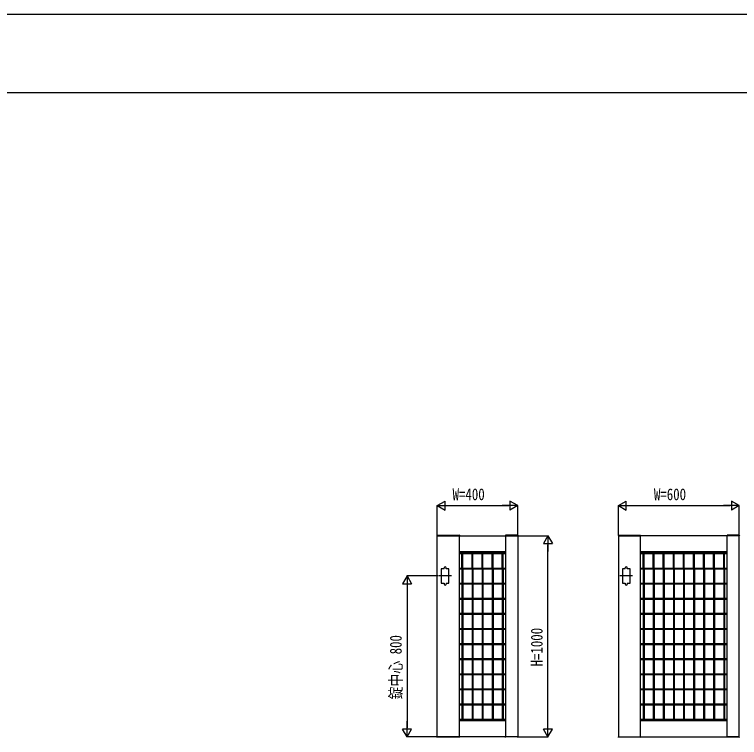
# Model space of a CAD drawing. Units: millimetres, scale not verified. Extents: x -8410 to 8410, y -5940 to 5940.
# Drawn here: x -4809 to -1209, y 2347 to 5940 of the extents above; entities that cross this region are included whole.
import ezdxf
from ezdxf.enums import TextEntityAlignment as Align

# ---------------------------------------------------------------- set-up
doc = ezdxf.new("R2010")
doc.units = ezdxf.units.MM
doc.header["$LTSCALE"] = 30
for name, color, linetype in [('0-2_YKK_A1', 4, 'Continuous'), ('0-3_YKK_D', 6, 'Continuous'), ('0-4_YKK_ZWAK', 7, 'Continuous')]:
    doc.layers.add(name, color=color, linetype=linetype)
doc.styles.add('ＭＳ ゴシック', font='')
doc.styles.get('ＭＳ ゴシック').set_extended_font_data('MS Gothic')

msp = doc.modelspace()

# ---------------------------------------------------------------- linework, layer by layer
at = {"layer": '0-2_YKK_A1'}
for p, q in [((-2710.33, 3352.55), (-2710.46, 3350)), ((-2710.46, 3350), (-2599.46, 3350)), ((-2709.33, 3353.5), (-2600.59, 3353.5)), ((-2599.96, 2350), (-2599.96, 3350)), ((-2599.59, 3352.55), (-2599.46, 3350)), ((-2370.33, 3352.55), (-2370.46, 3350)), ((-2309.46, 3350), (-2370.46, 3350)), ((-2369.96, 2350), (-2369.96, 3350)), ((-2310.59, 3353.5), (-2369.33, 3353.5)), ((-2309.59, 3352.55), (-2309.46, 3350)), ((-1810.33, 3352.55), (-1810.46, 3350)), ((-1810.46, 3350), (-1699.46, 3350)), ((-1809.33, 3353.5), (-1700.59, 3353.5)), ((-1699.96, 2350), (-1699.96, 3350)), ((-1699.59, 3352.55), (-1699.46, 3350)), ((-1270.33, 3352.55), (-1270.46, 3350)), ((-1209.46, 3350), (-1270.46, 3350)), ((-1269.96, 2350), (-1269.96, 3350)), ((-1210.59, 3353.5), (-1269.33, 3353.5)), ((-1209.59, 3352.55), (-1209.46, 3350)), ((-2369.96, 3270), (-2599.96, 3270)), ((-2599.96, 3265.2), (-2369.96, 3265.2)), ((-2599.96, 3261.2), (-2369.96, 3261.2)), ((-2587.06, 3189.6), (-2587.06, 3261.2)), ((-2582.86, 3189.6), (-2582.86, 3261.2)), ((-2537.06, 3189.6), (-2537.06, 3261.2)), ((-2532.86, 3189.6), (-2532.86, 3261.2)), ((-2487.06, 3189.6), (-2487.06, 3261.2)), ((-2482.86, 3189.6), (-2482.86, 3261.2)), ((-2437.06, 3189.6), (-2437.06, 3261.2)), ((-2432.86, 3189.6), (-2432.86, 3261.2)), ((-2387.06, 3189.6), (-2387.06, 3261.2)), ((-2382.86, 3189.6), (-2382.86, 3261.2)), ((-1269.96, 3270), (-1699.96, 3270)), ((-1699.96, 3265.2), (-1269.96, 3265.2)), ((-1699.96, 3261.2), (-1269.96, 3261.2)), ((-1687.06, 3189.6), (-1687.06, 3261.2)), ((-1682.86, 3189.6), (-1682.86, 3261.2)), ((-1637.06, 3189.6), (-1637.06, 3261.2)), ((-1632.86, 3189.6), (-1632.86, 3261.2)), ((-1587.06, 3189.6), (-1587.06, 3261.2)), ((-1582.86, 3189.6), (-1582.86, 3261.2)), ((-1537.06, 3189.6), (-1537.06, 3261.2)), ((-1532.86, 3189.6), (-1532.86, 3261.2)), ((-1487.06, 3189.6), (-1487.06, 3261.2)), ((-1482.86, 3189.6), (-1482.86, 3261.2)), ((-1437.06, 3189.6), (-1437.06, 3261.2)), ((-1432.86, 3189.6), (-1432.86, 3261.2)), ((-1387.06, 3189.6), (-1387.06, 3261.2)), ((-1382.86, 3189.6), (-1382.86, 3261.2)), ((-1337.06, 3189.6), (-1337.06, 3261.2)), ((-1332.86, 3189.6), (-1332.86, 3261.2)), ((-1287.06, 3189.6), (-1287.06, 3261.2)), ((-1282.86, 3189.6), (-1282.86, 3261.2)), ((-2675.96, 3185), (-2675.96, 3190)), ((-2665.96, 3185), (-2665.96, 3190)), ((-2599.96, 3189.6), (-2369.96, 3189.6)), ((-2599.96, 3185.4), (-2369.96, 3185.4)), ((-2587.06, 3185.4), (-2587.06, 3114.6)), ((-2582.86, 3185.4), (-2582.86, 3114.6)), ((-2537.06, 3185.4), (-2537.06, 3114.6)), ((-2532.86, 3185.4), (-2532.86, 3114.6)), ((-2487.06, 3185.4), (-2487.06, 3114.6)), ((-2482.86, 3185.4), (-2482.86, 3114.6)), ((-2437.06, 3185.4), (-2437.06, 3114.6)), ((-2432.86, 3185.4), (-2432.86, 3114.6)), ((-2387.06, 3185.4), (-2387.06, 3114.6)), ((-2382.86, 3185.4), (-2382.86, 3114.6)), ((-1775.96, 3185), (-1775.96, 3190)), ((-1765.96, 3185), (-1765.96, 3190)), ((-1699.96, 3189.6), (-1269.96, 3189.6)), ((-1699.96, 3185.4), (-1269.96, 3185.4)), ((-1687.06, 3185.4), (-1687.06, 3114.6)), ((-1682.86, 3185.4), (-1682.86, 3114.6)), ((-1637.06, 3185.4), (-1637.06, 3114.6)), ((-1632.86, 3185.4), (-1632.86, 3114.6)), ((-1587.06, 3185.4), (-1587.06, 3114.6)), ((-1582.86, 3185.4), (-1582.86, 3114.6)), ((-1537.06, 3185.4), (-1537.06, 3114.6)), ((-1532.86, 3185.4), (-1532.86, 3114.6)), ((-1487.06, 3185.4), (-1487.06, 3114.6)), ((-1482.86, 3185.4), (-1482.86, 3114.6)), ((-1437.06, 3185.4), (-1437.06, 3114.6)), ((-1432.86, 3185.4), (-1432.86, 3114.6)), ((-1387.06, 3185.4), (-1387.06, 3114.6)), ((-1382.86, 3185.4), (-1382.86, 3114.6)), ((-1337.06, 3185.4), (-1337.06, 3114.6)), ((-1332.86, 3185.4), (-1332.86, 3114.6)), ((-1287.06, 3185.4), (-1287.06, 3114.6)), ((-1282.86, 3185.4), (-1282.86, 3114.6)), ((-2639.46, 3150), (-2702.46, 3150)), ((-1739.46, 3150), (-1802.46, 3150)), ((-2675.96, 3115), (-2675.96, 3110)), ((-2665.96, 3115), (-2665.96, 3110)), ((-2599.96, 3114.6), (-2369.96, 3114.6)), ((-2599.96, 3110.4), (-2369.96, 3110.4)), ((-2587.06, 3110.4), (-2587.06, 3039.6)), ((-2582.86, 3110.4), (-2582.86, 3039.6)), ((-2537.06, 3110.4), (-2537.06, 3039.6)), ((-2532.86, 3110.4), (-2532.86, 3039.6)), ((-2487.06, 3110.4), (-2487.06, 3039.6)), ((-2482.86, 3110.4), (-2482.86, 3039.6)), ((-2437.06, 3110.4), (-2437.06, 3039.6)), ((-2432.86, 3110.4), (-2432.86, 3039.6)), ((-2387.06, 3110.4), (-2387.06, 3039.6)), ((-2382.86, 3110.4), (-2382.86, 3039.6)), ((-1775.96, 3115), (-1775.96, 3110)), ((-1765.96, 3115), (-1765.96, 3110)), ((-1699.96, 3114.6), (-1269.96, 3114.6)), ((-1699.96, 3110.4), (-1269.96, 3110.4)), ((-1687.06, 3110.4), (-1687.06, 3039.6)), ((-1682.86, 3110.4), (-1682.86, 3039.6)), ((-1637.06, 3110.4), (-1637.06, 3039.6)), ((-1632.86, 3110.4), (-1632.86, 3039.6)), ((-1587.06, 3110.4), (-1587.06, 3039.6)), ((-1582.86, 3110.4), (-1582.86, 3039.6)), ((-1537.06, 3110.4), (-1537.06, 3039.6)), ((-1532.86, 3110.4), (-1532.86, 3039.6)), ((-1487.06, 3110.4), (-1487.06, 3039.6)), ((-1482.86, 3110.4), (-1482.86, 3039.6)), ((-1437.06, 3110.4), (-1437.06, 3039.6)), ((-1432.86, 3110.4), (-1432.86, 3039.6)), ((-1387.06, 3110.4), (-1387.06, 3039.6)), ((-1382.86, 3110.4), (-1382.86, 3039.6)), ((-1337.06, 3110.4), (-1337.06, 3039.6)), ((-1332.86, 3110.4), (-1332.86, 3039.6)), ((-1287.06, 3110.4), (-1287.06, 3039.6)), ((-1282.86, 3110.4), (-1282.86, 3039.6)), ((-2599.96, 3039.6), (-2369.96, 3039.6)), ((-2599.96, 3035.4), (-2369.96, 3035.4)), ((-2587.06, 3035.4), (-2587.06, 2964.6)), ((-2582.86, 3035.4), (-2582.86, 2964.6)), ((-2537.06, 3035.4), (-2537.06, 2964.6)), ((-2532.86, 3035.4), (-2532.86, 2964.6)), ((-2487.06, 3035.4), (-2487.06, 2964.6)), ((-2482.86, 3035.4), (-2482.86, 2964.6)), ((-2437.06, 3035.4), (-2437.06, 2964.6)), ((-2432.86, 3035.4), (-2432.86, 2964.6)), ((-2387.06, 3035.4), (-2387.06, 2964.6)), ((-2382.86, 3035.4), (-2382.86, 2964.6)), ((-1699.96, 3039.6), (-1269.96, 3039.6)), ((-1699.96, 3035.4), (-1269.96, 3035.4)), ((-1687.06, 3035.4), (-1687.06, 2964.6)), ((-1682.86, 3035.4), (-1682.86, 2964.6)), ((-1637.06, 3035.4), (-1637.06, 2964.6)), ((-1632.86, 3035.4), (-1632.86, 2964.6)), ((-1587.06, 3035.4), (-1587.06, 2964.6)), ((-1582.86, 3035.4), (-1582.86, 2964.6)), ((-1537.06, 3035.4), (-1537.06, 2964.6)), ((-1532.86, 3035.4), (-1532.86, 2964.6)), ((-1487.06, 3035.4), (-1487.06, 2964.6)), ((-1482.86, 3035.4), (-1482.86, 2964.6)), ((-1437.06, 3035.4), (-1437.06, 2964.6)), ((-1432.86, 3035.4), (-1432.86, 2964.6)), ((-1387.06, 3035.4), (-1387.06, 2964.6)), ((-1382.86, 3035.4), (-1382.86, 2964.6)), ((-1337.06, 3035.4), (-1337.06, 2964.6)), ((-1332.86, 3035.4), (-1332.86, 2964.6)), ((-1287.06, 3035.4), (-1287.06, 2964.6)), ((-1282.86, 3035.4), (-1282.86, 2964.6)), ((-2599.96, 2964.6), (-2369.96, 2964.6)), ((-2599.96, 2960.4), (-2369.96, 2960.4)), ((-2587.06, 2960.4), (-2587.06, 2889.6)), ((-2582.86, 2960.4), (-2582.86, 2889.6)), ((-2537.06, 2960.4), (-2537.06, 2889.6)), ((-2532.86, 2960.4), (-2532.86, 2889.6)), ((-2487.06, 2960.4), (-2487.06, 2889.6)), ((-2482.86, 2960.4), (-2482.86, 2889.6)), ((-2437.06, 2960.4), (-2437.06, 2889.6)), ((-2432.86, 2960.4), (-2432.86, 2889.6)), ((-2387.06, 2960.4), (-2387.06, 2889.6)), ((-2382.86, 2960.4), (-2382.86, 2889.6)), ((-1699.96, 2964.6), (-1269.96, 2964.6)), ((-1699.96, 2960.4), (-1269.96, 2960.4)), ((-1687.06, 2960.4), (-1687.06, 2889.6)), ((-1682.86, 2960.4), (-1682.86, 2889.6)), ((-1637.06, 2960.4), (-1637.06, 2889.6)), ((-1632.86, 2960.4), (-1632.86, 2889.6)), ((-1587.06, 2960.4), (-1587.06, 2889.6)), ((-1582.86, 2960.4), (-1582.86, 2889.6)), ((-1537.06, 2960.4), (-1537.06, 2889.6)), ((-1532.86, 2960.4), (-1532.86, 2889.6)), ((-1487.06, 2960.4), (-1487.06, 2889.6)), ((-1482.86, 2960.4), (-1482.86, 2889.6)), ((-1437.06, 2960.4), (-1437.06, 2889.6)), ((-1432.86, 2960.4), (-1432.86, 2889.6)), ((-1387.06, 2960.4), (-1387.06, 2889.6)), ((-1382.86, 2960.4), (-1382.86, 2889.6)), ((-1337.06, 2960.4), (-1337.06, 2889.6)), ((-1332.86, 2960.4), (-1332.86, 2889.6)), ((-1287.06, 2960.4), (-1287.06, 2889.6)), ((-1282.86, 2960.4), (-1282.86, 2889.6)), ((-2599.96, 2889.6), (-2369.96, 2889.6)), ((-2599.96, 2885.4), (-2369.96, 2885.4)), ((-2587.06, 2885.4), (-2587.06, 2814.6)), ((-2582.86, 2885.4), (-2582.86, 2814.6)), ((-2537.06, 2885.4), (-2537.06, 2814.6)), ((-2532.86, 2885.4), (-2532.86, 2814.6)), ((-2487.06, 2885.4), (-2487.06, 2814.6)), ((-2482.86, 2885.4), (-2482.86, 2814.6)), ((-2437.06, 2885.4), (-2437.06, 2814.6)), ((-2432.86, 2885.4), (-2432.86, 2814.6)), ((-2387.06, 2885.4), (-2387.06, 2814.6)), ((-2382.86, 2885.4), (-2382.86, 2814.6)), ((-1699.96, 2889.6), (-1269.96, 2889.6)), ((-1699.96, 2885.4), (-1269.96, 2885.4)), ((-1687.06, 2885.4), (-1687.06, 2814.6)), ((-1682.86, 2885.4), (-1682.86, 2814.6)), ((-1637.06, 2885.4), (-1637.06, 2814.6)), ((-1632.86, 2885.4), (-1632.86, 2814.6)), ((-1587.06, 2885.4), (-1587.06, 2814.6)), ((-1582.86, 2885.4), (-1582.86, 2814.6)), ((-1537.06, 2885.4), (-1537.06, 2814.6)), ((-1532.86, 2885.4), (-1532.86, 2814.6)), ((-1487.06, 2885.4), (-1487.06, 2814.6)), ((-1482.86, 2885.4), (-1482.86, 2814.6)), ((-1437.06, 2885.4), (-1437.06, 2814.6)), ((-1432.86, 2885.4), (-1432.86, 2814.6)), ((-1387.06, 2885.4), (-1387.06, 2814.6)), ((-1382.86, 2885.4), (-1382.86, 2814.6)), ((-1337.06, 2885.4), (-1337.06, 2814.6)), ((-1332.86, 2885.4), (-1332.86, 2814.6)), ((-1287.06, 2885.4), (-1287.06, 2814.6)), ((-1282.86, 2885.4), (-1282.86, 2814.6)), ((-2599.96, 2814.6), (-2369.96, 2814.6)), ((-2599.96, 2810.4), (-2369.96, 2810.4)), ((-2587.06, 2810.4), (-2587.06, 2739.6)), ((-2582.86, 2810.4), (-2582.86, 2739.6)), ((-2537.06, 2810.4), (-2537.06, 2739.6)), ((-2532.86, 2810.4), (-2532.86, 2739.6)), ((-2487.06, 2810.4), (-2487.06, 2739.6)), ((-2482.86, 2810.4), (-2482.86, 2739.6)), ((-2437.06, 2810.4), (-2437.06, 2739.6)), ((-2432.86, 2810.4), (-2432.86, 2739.6)), ((-2387.06, 2810.4), (-2387.06, 2739.6)), ((-2382.86, 2810.4), (-2382.86, 2739.6)), ((-1699.96, 2814.6), (-1269.96, 2814.6)), ((-1699.96, 2810.4), (-1269.96, 2810.4)), ((-1687.06, 2810.4), (-1687.06, 2739.6)), ((-1682.86, 2810.4), (-1682.86, 2739.6)), ((-1637.06, 2810.4), (-1637.06, 2739.6)), ((-1632.86, 2810.4), (-1632.86, 2739.6)), ((-1587.06, 2810.4), (-1587.06, 2739.6)), ((-1582.86, 2810.4), (-1582.86, 2739.6)), ((-1537.06, 2810.4), (-1537.06, 2739.6)), ((-1532.86, 2810.4), (-1532.86, 2739.6)), ((-1487.06, 2810.4), (-1487.06, 2739.6)), ((-1482.86, 2810.4), (-1482.86, 2739.6)), ((-1437.06, 2810.4), (-1437.06, 2739.6)), ((-1432.86, 2810.4), (-1432.86, 2739.6)), ((-1387.06, 2810.4), (-1387.06, 2739.6)), ((-1382.86, 2810.4), (-1382.86, 2739.6)), ((-1337.06, 2810.4), (-1337.06, 2739.6)), ((-1332.86, 2810.4), (-1332.86, 2739.6)), ((-1287.06, 2810.4), (-1287.06, 2739.6)), ((-1282.86, 2810.4), (-1282.86, 2739.6)), ((-2599.96, 2739.6), (-2369.96, 2739.6)), ((-1699.96, 2739.6), (-1269.96, 2739.6)), ((-2599.96, 2735.4), (-2369.96, 2735.4)), ((-2587.06, 2735.4), (-2587.06, 2664.6)), ((-2582.86, 2735.4), (-2582.86, 2664.6)), ((-2537.06, 2735.4), (-2537.06, 2664.6)), ((-2532.86, 2735.4), (-2532.86, 2664.6)), ((-2487.06, 2735.4), (-2487.06, 2664.6)), ((-2482.86, 2735.4), (-2482.86, 2664.6)), ((-2437.06, 2735.4), (-2437.06, 2664.6)), ((-2432.86, 2735.4), (-2432.86, 2664.6)), ((-2387.06, 2735.4), (-2387.06, 2664.6)), ((-2382.86, 2735.4), (-2382.86, 2664.6)), ((-1699.96, 2735.4), (-1269.96, 2735.4)), ((-1687.06, 2735.4), (-1687.06, 2664.6)), ((-1682.86, 2735.4), (-1682.86, 2664.6)), ((-1637.06, 2735.4), (-1637.06, 2664.6)), ((-1632.86, 2735.4), (-1632.86, 2664.6)), ((-1587.06, 2735.4), (-1587.06, 2664.6)), ((-1582.86, 2735.4), (-1582.86, 2664.6)), ((-1537.06, 2735.4), (-1537.06, 2664.6)), ((-1532.86, 2735.4), (-1532.86, 2664.6)), ((-1487.06, 2735.4), (-1487.06, 2664.6)), ((-1482.86, 2735.4), (-1482.86, 2664.6)), ((-1437.06, 2735.4), (-1437.06, 2664.6)), ((-1432.86, 2735.4), (-1432.86, 2664.6)), ((-1387.06, 2735.4), (-1387.06, 2664.6)), ((-1382.86, 2735.4), (-1382.86, 2664.6)), ((-1337.06, 2735.4), (-1337.06, 2664.6)), ((-1332.86, 2735.4), (-1332.86, 2664.6)), ((-1287.06, 2735.4), (-1287.06, 2664.6)), ((-1282.86, 2735.4), (-1282.86, 2664.6)), ((-2599.96, 2664.6), (-2369.96, 2664.6)), ((-1699.96, 2664.6), (-1269.96, 2664.6)), ((-2599.96, 2660.4), (-2369.96, 2660.4)), ((-2587.06, 2660.4), (-2587.06, 2589.6)), ((-2582.86, 2660.4), (-2582.86, 2589.6)), ((-2537.06, 2660.4), (-2537.06, 2589.6)), ((-2532.86, 2660.4), (-2532.86, 2589.6)), ((-2487.06, 2660.4), (-2487.06, 2589.6)), ((-2482.86, 2660.4), (-2482.86, 2589.6)), ((-2437.06, 2660.4), (-2437.06, 2589.6)), ((-2432.86, 2660.4), (-2432.86, 2589.6)), ((-2387.06, 2660.4), (-2387.06, 2589.6)), ((-2382.86, 2660.4), (-2382.86, 2589.6)), ((-1699.96, 2660.4), (-1269.96, 2660.4)), ((-1687.06, 2660.4), (-1687.06, 2589.6)), ((-1682.86, 2660.4), (-1682.86, 2589.6)), ((-1637.06, 2660.4), (-1637.06, 2589.6)), ((-1632.86, 2660.4), (-1632.86, 2589.6)), ((-1587.06, 2660.4), (-1587.06, 2589.6)), ((-1582.86, 2660.4), (-1582.86, 2589.6)), ((-1537.06, 2660.4), (-1537.06, 2589.6)), ((-1532.86, 2660.4), (-1532.86, 2589.6)), ((-1487.06, 2660.4), (-1487.06, 2589.6)), ((-1482.86, 2660.4), (-1482.86, 2589.6)), ((-1437.06, 2660.4), (-1437.06, 2589.6)), ((-1432.86, 2660.4), (-1432.86, 2589.6)), ((-1387.06, 2660.4), (-1387.06, 2589.6)), ((-1382.86, 2660.4), (-1382.86, 2589.6)), ((-1337.06, 2660.4), (-1337.06, 2589.6)), ((-1332.86, 2660.4), (-1332.86, 2589.6)), ((-1287.06, 2660.4), (-1287.06, 2589.6)), ((-1282.86, 2660.4), (-1282.86, 2589.6)), ((-2599.96, 2589.6), (-2369.96, 2589.6)), ((-2599.96, 2585.4), (-2369.96, 2585.4)), ((-2587.06, 2585.4), (-2587.06, 2514.6)), ((-2582.86, 2585.4), (-2582.86, 2514.6)), ((-2537.06, 2585.4), (-2537.06, 2514.6)), ((-2532.86, 2585.4), (-2532.86, 2514.6)), ((-2487.06, 2585.4), (-2487.06, 2514.6)), ((-2482.86, 2585.4), (-2482.86, 2514.6)), ((-2437.06, 2585.4), (-2437.06, 2514.6)), ((-2432.86, 2585.4), (-2432.86, 2514.6)), ((-2387.06, 2585.4), (-2387.06, 2514.6)), ((-2382.86, 2585.4), (-2382.86, 2514.6)), ((-1699.96, 2589.6), (-1269.96, 2589.6)), ((-1699.96, 2585.4), (-1269.96, 2585.4)), ((-1687.06, 2585.4), (-1687.06, 2514.6)), ((-1682.86, 2585.4), (-1682.86, 2514.6)), ((-1637.06, 2585.4), (-1637.06, 2514.6)), ((-1632.86, 2585.4), (-1632.86, 2514.6)), ((-1587.06, 2585.4), (-1587.06, 2514.6)), ((-1582.86, 2585.4), (-1582.86, 2514.6)), ((-1537.06, 2585.4), (-1537.06, 2514.6)), ((-1532.86, 2585.4), (-1532.86, 2514.6)), ((-1487.06, 2585.4), (-1487.06, 2514.6)), ((-1482.86, 2585.4), (-1482.86, 2514.6)), ((-1437.06, 2585.4), (-1437.06, 2514.6)), ((-1432.86, 2585.4), (-1432.86, 2514.6)), ((-1387.06, 2585.4), (-1387.06, 2514.6)), ((-1382.86, 2585.4), (-1382.86, 2514.6)), ((-1337.06, 2585.4), (-1337.06, 2514.6)), ((-1332.86, 2585.4), (-1332.86, 2514.6)), ((-1287.06, 2585.4), (-1287.06, 2514.6)), ((-1282.86, 2585.4), (-1282.86, 2514.6)), ((-2599.96, 2514.6), (-2369.96, 2514.6)), ((-2599.96, 2510.4), (-2369.96, 2510.4)), ((-2587.06, 2510.4), (-2587.06, 2438.8)), ((-2582.86, 2510.4), (-2582.86, 2438.8)), ((-2537.06, 2510.4), (-2537.06, 2438.8)), ((-2532.86, 2510.4), (-2532.86, 2438.8)), ((-2487.06, 2510.4), (-2487.06, 2438.8)), ((-2482.86, 2510.4), (-2482.86, 2438.8)), ((-2437.06, 2510.4), (-2437.06, 2438.8)), ((-2432.86, 2510.4), (-2432.86, 2438.8)), ((-2387.06, 2510.4), (-2387.06, 2438.8)), ((-2382.86, 2510.4), (-2382.86, 2438.8)), ((-1699.96, 2514.6), (-1269.96, 2514.6)), ((-1699.96, 2510.4), (-1269.96, 2510.4)), ((-1687.06, 2510.4), (-1687.06, 2438.8)), ((-1682.86, 2510.4), (-1682.86, 2438.8)), ((-1637.06, 2510.4), (-1637.06, 2438.8)), ((-1632.86, 2510.4), (-1632.86, 2438.8)), ((-1587.06, 2510.4), (-1587.06, 2438.8)), ((-1582.86, 2510.4), (-1582.86, 2438.8)), ((-1537.06, 2510.4), (-1537.06, 2438.8)), ((-1532.86, 2510.4), (-1532.86, 2438.8)), ((-1487.06, 2510.4), (-1487.06, 2438.8)), ((-1482.86, 2510.4), (-1482.86, 2438.8)), ((-1437.06, 2510.4), (-1437.06, 2438.8)), ((-1432.86, 2510.4), (-1432.86, 2438.8)), ((-1387.06, 2510.4), (-1387.06, 2438.8)), ((-1382.86, 2510.4), (-1382.86, 2438.8)), ((-1337.06, 2510.4), (-1337.06, 2438.8)), ((-1332.86, 2510.4), (-1332.86, 2438.8)), ((-1287.06, 2510.4), (-1287.06, 2438.8)), ((-1282.86, 2510.4), (-1282.86, 2438.8)), ((-2599.96, 2438.8), (-2369.96, 2438.8)), ((-2599.96, 2434.8), (-2369.96, 2434.8)), ((-2369.96, 2430), (-2599.96, 2430)), ((-1699.96, 2438.8), (-1269.96, 2438.8)), ((-1699.96, 2434.8), (-1269.96, 2434.8)), ((-1269.96, 2430), (-1699.96, 2430)), ((-2710.46, 2350), (-2599.46, 2350)), ((-2710.33, 2347.45), (-2710.46, 2350)), ((-2599.59, 2347.45), (-2599.46, 2350)), ((-2309.46, 2350), (-2370.46, 2350)), ((-2370.33, 2347.45), (-2370.46, 2350)), ((-2309.59, 2347.45), (-2309.46, 2350)), ((-1810.46, 2350), (-1699.46, 2350)), ((-1810.33, 2347.45), (-1810.46, 2350)), ((-1699.59, 2347.45), (-1699.46, 2350)), ((-1209.46, 2350), (-1270.46, 2350)), ((-1270.33, 2347.45), (-1270.46, 2350)), ((-1209.59, 2347.45), (-1209.46, 2350))]:
    msp.add_line(p, q, dxfattribs=at)
for points in [[(-2709.96, 2350), (-2709.96, 3350), (-2309.96, 3350), (-2309.96, 2350)], [(-1209.96, 2350), (-1209.96, 3350), (-1809.96, 3350), (-1809.96, 2350)]]:
    msp.add_lwpolyline(points, close=True, dxfattribs=at)
for points in [[(-2675.96, 3185), (-2689.96, 3185), (-2689.96, 3115), (-2675.96, 3115)], [(-2665.96, 3115), (-2651.96, 3115), (-2651.96, 3185), (-2665.96, 3185)], [(-1775.96, 3185), (-1789.96, 3185), (-1789.96, 3115), (-1775.96, 3115)], [(-1765.96, 3115), (-1751.96, 3115), (-1751.96, 3185), (-1765.96, 3185)]]:
    msp.add_lwpolyline(points, dxfattribs=at)
for centre, radius, start, end in [((-2709.33, 3352.5), 1, 90, 177), ((-2600.59, 3352.5), 1, 3, 90), ((-2369.33, 3352.5), 1, 90, 177), ((-2310.59, 3352.5), 1, 3, 90), ((-1809.33, 3352.5), 1, 90, 177), ((-1700.59, 3352.5), 1, 3, 90), ((-1269.33, 3352.5), 1, 90, 177), ((-1210.59, 3352.5), 1, 3, 90), ((-2670.96, 3190), 5, 0, 180), ((-1770.96, 3190), 5, 0, 180), ((-2670.96, 3110), 5, 180, 0), ((-1770.96, 3110), 5, 180, 0)]:
    msp.add_arc(centre, radius, start, end, dxfattribs=at)
at = {"layer": '0-3_YKK_D'}
for p, q in [((-2709.96, 3500), (-2670.99, 3522.5)), ((-2709.96, 3352), (-2709.96, 3501)), ((-2709.96, 3500), (-2670.99, 3477.5)), ((-2709.96, 3500), (-2632.02, 3500)), ((-2670.99, 3477.5), (-2670.99, 3522.5)), ((-2664.96, 3500), (-2354.96, 3500)), ((-2309.96, 3500), (-2387.9, 3500)), ((-2309.96, 3500), (-2348.93, 3522.5)), ((-2348.93, 3522.5), (-2348.93, 3477.5)), ((-2309.96, 3500), (-2348.93, 3477.5)), ((-2309.96, 3352), (-2309.96, 3501)), ((-1809.96, 3500), (-1770.99, 3522.5)), ((-1809.96, 3352), (-1809.96, 3501)), ((-1809.96, 3500), (-1770.99, 3477.5)), ((-1809.96, 3500), (-1732.02, 3500)), ((-1770.99, 3477.5), (-1770.99, 3522.5)), ((-1764.96, 3500), (-1254.96, 3500)), ((-1209.96, 3500), (-1287.9, 3500)), ((-1209.96, 3500), (-1248.93, 3522.5)), ((-1248.93, 3522.5), (-1248.93, 3477.5)), ((-1209.96, 3500), (-1248.93, 3477.5)), ((-1209.96, 3352), (-1209.96, 3501)), ((-2307.96, 3350), (-2158.96, 3350)), ((-2159.96, 3350), (-2182.46, 3311.03)), ((-2159.96, 3350), (-2137.46, 3311.03)), ((-2159.96, 3350), (-2159.96, 3272.06)), ((-2182.46, 3311.03), (-2137.46, 3311.03)), ((-2159.96, 2395), (-2159.96, 3305)), ((-2859.96, 3150), (-2882.46, 3111.03)), ((-2704.46, 3150), (-2860.96, 3150)), ((-2859.96, 3150), (-2837.46, 3111.03)), ((-2859.96, 3150), (-2859.96, 3072.06)), ((-2882.46, 3111.03), (-2837.46, 3111.03)), ((-2859.96, 3105), (-2859.96, 2395)), ((-2859.96, 2350), (-2859.96, 2427.94)), ((-2159.96, 2350), (-2159.96, 2427.94)), ((-2859.96, 2350), (-2882.46, 2388.97)), ((-2837.46, 2388.97), (-2882.46, 2388.97)), ((-2859.96, 2350), (-2837.46, 2388.97)), ((-2159.96, 2350), (-2182.46, 2388.97)), ((-2137.46, 2388.97), (-2182.46, 2388.97)), ((-2159.96, 2350), (-2137.46, 2388.97)), ((-2711.96, 2350), (-2860.96, 2350)), ((-2307.96, 2350), (-2158.96, 2350))]:
    msp.add_line(p, q, dxfattribs=at)
at = {"layer": '0-4_YKK_ZWAK'}
msp.add_line((7790.04, 5550), (-7809.96, 5550), dxfattribs=at)
msp.add_lwpolyline([(-8410, -5940), (8410, -5940), (8410, 5940), (-8410, 5940)], close=True, dxfattribs=at)

# ---------------------------------------------------------------- texts
at = {"layer": '0-3_YKK_D', "style": 'ＭＳ ゴシック', "width": 0.8}
for s, p in [('W=400', (-2633.69, 3509)), ('W=600', (-1633.69, 3509))]:
    msp.add_text(s, height=58.65, dxfattribs=at).set_placement(p, align=Align.BOTTOM_LEFT)
for s, p in [('H=1000', (-2168.96, 2700.67)), ('錠中心 800', (-2868.96, 2536.67))]:
    msp.add_text(s, height=58.65, rotation=90, dxfattribs=at).set_placement(p, align=Align.BOTTOM_LEFT)

doc.saveas('drawing.dxf')
